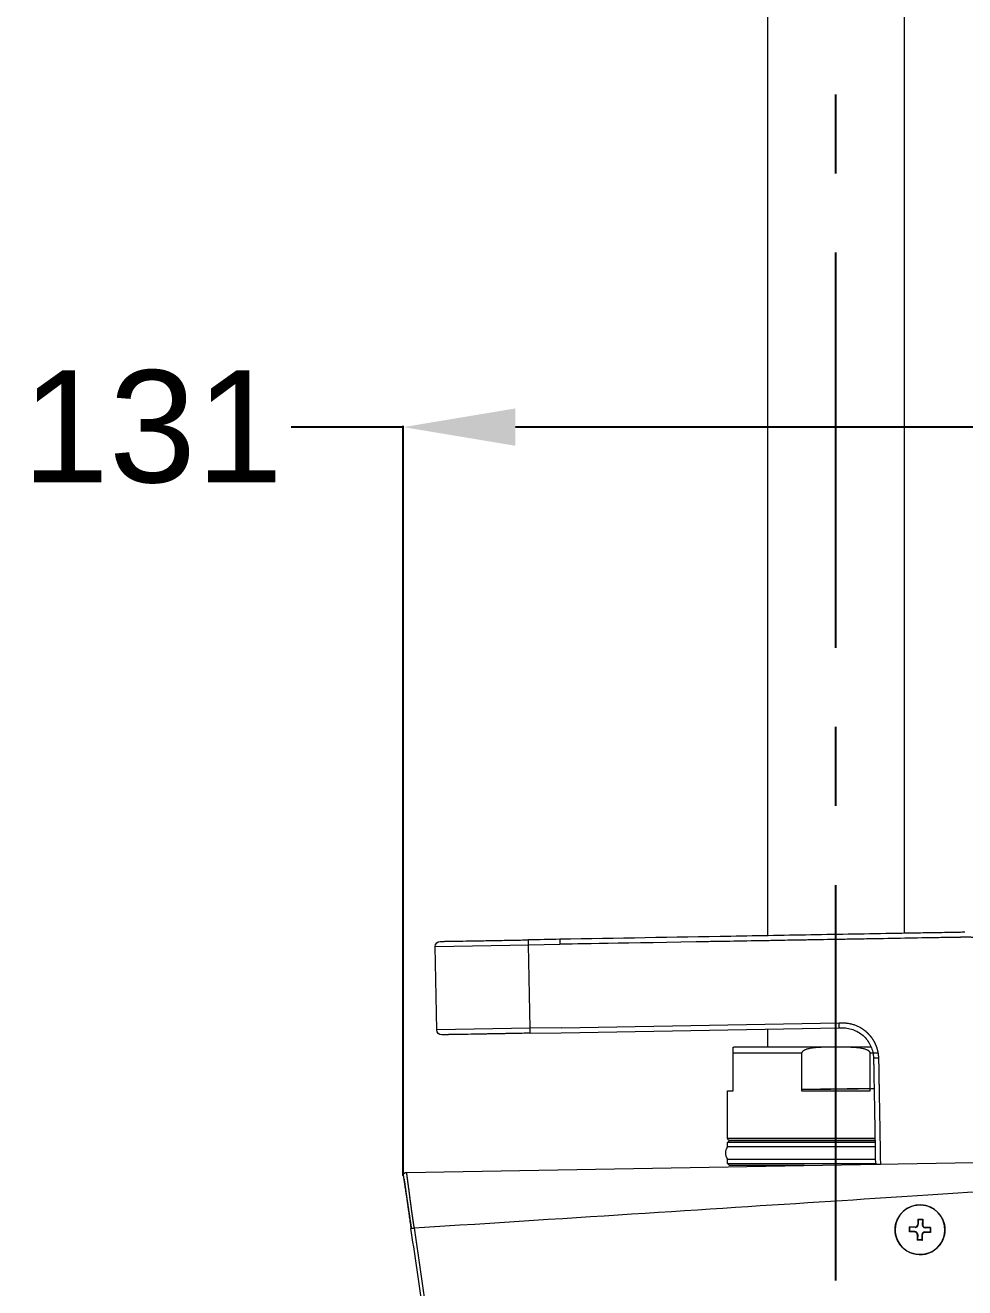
# Model space of a CAD drawing. Header units: millimetres. Extents: x 2433 to 4809, y -10272 to -6912.
# Drawn here: x 4196.6 to 4347.6, y -9126 to -8923.2 of the extents above; entities that cross this region are included whole.
import ezdxf

# ---------------------------------------------------------------- set-up
doc = ezdxf.new("R2010")
doc.units = ezdxf.units.MM
doc.linetypes.add('CENTERX2', pattern=[101.6, 63.5, -12.7, 12.7, -12.7])
doc.layers.add('CENTER', color=1, linetype='CENTERX2')
doc.layers.add('DIM', color=3, linetype='Continuous', lineweight=13)
doc.styles.add('ARIAL', font='arial.ttf')
doc.dimstyles.get("Standard").update_dxf_attribs({"dimtxt": 15, "dimasz": 15, "dimexe": 0.18, "dimexo": 0.0625, "dimgap": 4, "dimtad": 0, "dimtih": 1, "dimtoh": 1, "dimdec": 1, "dimdsep": 46, "dimtxsty": 'ARIAL', "dimcen": 0, "dimclrd": 3, "dimclre": 3, "dimclrt": 3, "dimadec": 0, "dimazin": 0, "dimtfac": 1, "dimtdec": 1, "dimtofl": 0, "dimtmove": 0, "dimatfit": 3, "dimfxl": 1, "dimtolj": 1, "dimtzin": 0, "dimarcsym": 0})

# ---------------------------------------------------------------- blocks, each defined once
blk = doc.blocks.new('*D41')
at = {"layer": 'Defpoints', "color": 0, "transparency": 16777216}
for p in [(4388.36, -8987.79), (4388.36, -8987.79), (4257.35, -9108.08)]:
    blk.add_point(p, dxfattribs=at)
at = {"layer": 'DIM', "color": 3, "lineweight": -2, "transparency": 16777216}
for p, q in [((4257.35, -8987.79), (4239.35, -8987.79)), ((4257.35, -9108.02), (4257.35, -8987.61)), ((4370.36, -8987.79), (4275.35, -8987.79)), ((4388.36, -8987.72), (4388.36, -8987.61))]:
    blk.add_line(p, q, dxfattribs=at)
at = {"layer": 'DIM', "color": 3, "transparency": 16777216}
for points in [[(4275.35, -8984.79), (4275.35, -8990.79), (4257.35, -8987.79)], [(4370.36, -8984.79), (4370.36, -8990.79), (4388.36, -8987.79)]]:
    blk.add_solid(points, dxfattribs=at)
at = {"layer": 'DIM', "color": 3, "transparency": 16777216, "insert": (4217.05, -8987.79), "char_height": 18, "attachment_point": 5, "style": 'ARIAL'}
blk.add_mtext('\\A1;131', dxfattribs=at)

msp = doc.modelspace()

# ---------------------------------------------------------------- linework, layer by layer
at = {"linetype": 'Continuous', "lineweight": 18, "extrusion": (-1, -2.22045e-16, 0)}
for p, q in [((4315.86, -8598.98), (4315.86, -9069.48)), ((4337.86, -9069.1), (4337.86, -8598.99)), ((4262.72, -9084.62), (4262.49, -9071.22)), ((4277.73, -9085.16), (4282.73, -9085.07)), ((4282.73, -9085.07), (4327.36, -9084.29)), ((4315.86, -9084.49), (4315.86, -9087.38)), ((4332.51, -9087.38), (4310.46, -9087.38)), ((4310.36, -9094.38), (4310.36, -9088.38)), ((4321.34, -9088.38), (4321.34, -9094.38)), ((4332.38, -9094.38), (4332.38, -9088.38)), ((4309.46, -9094.38), (4310.36, -9094.38)), ((4309.46, -9102.08), (4309.46, -9094.38)), ((4321.34, -9094.38), (4332.38, -9094.38)), ((4309.46, -9102.68), (4309.76, -9102.38)), ((4333.14, -9102.68), (4309.46, -9102.68)), ((4309.46, -9103.38), (4309.46, -9102.68)), ((4333.15, -9103.38), (4309.46, -9103.38)), ((4309.76, -9102.38), (4333.18, -9102.38)), ((4333.14, -9102.38), (4309.76, -9102.38)), ((4257.84, -9107.51), (4374.66, -9105.47)), ((4309.46, -9106.08), (4309.46, -9105.38)), ((4309.46, -9105.38), (4333.23, -9105.38)), ((4309.76, -9106.38), (4309.46, -9106.08)), ((4309.46, -9106.08), (4333.38, -9106.08)), ((4321.82, -9106.38), (4309.76, -9106.38)), ((4314.96, -9106.51), (4314.96, -9106.38)), ((4340.02, -9115), (4339.99, -9115.9)), ((4340.08, -9115.07), (4340.02, -9115)), ((4340.02, -9115), (4340.82, -9115.03)), ((4340.08, -9115.07), (4340.05, -9115.9)), ((4340.08, -9115.07), (4340.76, -9115.09)), ((4340.76, -9115.09), (4340.73, -9115.93)), ((4340.76, -9115.09), (4340.82, -9115.03)), ((4340.82, -9115.03), (4340.79, -9115.93)), ((4338.65, -9117.06), (4338.68, -9116.26)), ((4338.71, -9117), (4338.65, -9117.06)), ((4339.55, -9117.09), (4338.65, -9117.06)), ((4338.74, -9116.32), (4338.68, -9116.26)), ((4339.58, -9116.29), (4338.68, -9116.26)), ((4338.71, -9117), (4338.74, -9116.32)), ((4339.55, -9117.02), (4338.71, -9117)), ((4339.57, -9116.35), (4338.74, -9116.32)), ((4339.93, -9117.5), (4339.9, -9118.4)), ((4340, -9117.5), (4339.97, -9118.34)), ((4340.67, -9117.53), (4340.64, -9118.36)), ((4340.73, -9117.53), (4340.7, -9118.43)), ((4341.99, -9117.11), (4341.15, -9117.08)), ((4342.05, -9117.18), (4341.15, -9117.14)), ((4342.01, -9116.44), (4341.17, -9116.41)), ((4342.07, -9116.38), (4341.18, -9116.34)), ((4342.01, -9116.44), (4341.99, -9117.11)), ((4341.99, -9117.11), (4342.05, -9117.18)), ((4342.01, -9116.44), (4342.07, -9116.38)), ((4342.07, -9116.38), (4342.05, -9117.18)), ((4339.97, -9118.34), (4339.9, -9118.4)), ((4340.7, -9118.43), (4339.9, -9118.4)), ((4340.64, -9118.36), (4339.97, -9118.34)), ((4340.64, -9118.36), (4340.7, -9118.43))]:
    msp.add_line(p, q, dxfattribs=at)
at = {"linetype": 'Continuous', "lineweight": 13, "extrusion": (-1, -2.22045e-16, 0)}
for p, q in [((4262.49, -9071.22), (4277.48, -9070.96)), ((4277.48, -9070.96), (4277.47, -9070.16)), ((4277.48, -9070.96), (4282.48, -9070.87)), ((4277.72, -9084.36), (4277.48, -9070.96)), ((4277.72, -9084.36), (4262.72, -9084.62)), ((4282.72, -9084.27), (4277.72, -9084.36)), ((4277.73, -9085.16), (4277.72, -9084.36)), ((4282.72, -9084.27), (4327.35, -9083.49)), ((4321.34, -9088.38), (4310.36, -9088.38)), ((4333.68, -9088.38), (4332.38, -9088.38)), ((4333.13, -9102.08), (4309.46, -9102.08)), ((4259.07, -9116.43), (4272.95, -9211.45)), ((4339.55, -9117.02), (4339.55, -9117.09)), ((4339.57, -9116.35), (4339.58, -9116.29)), ((4340, -9117.5), (4339.93, -9117.5)), ((4340.05, -9115.9), (4339.99, -9115.9)), ((4340.67, -9117.53), (4340.73, -9117.53)), ((4340.73, -9115.93), (4340.79, -9115.93)), ((4341.15, -9117.08), (4341.15, -9117.14)), ((4341.17, -9116.41), (4341.18, -9116.34))]:
    msp.add_line(p, q, dxfattribs=at)
at = {"linetype": 'Continuous', "lineweight": 18, "extrusion": (0, 0, -1)}
for centre, radius, start, end in [((-4263.29, -9071.21), 0.8, 359, 89), ((-4263.52, -9084.6), 0.8, 269, 359), ((-4310.46, -9088.38), 1, 84.2608, 90), ((-4310.98, -9104.38), 1.82, 326.6015, 33.3985), ((-4309.76, -9102.08), 0.3, 270, 0)]:
    msp.add_arc(centre, radius, start, end, dxfattribs=at)
at = {"linetype": 'Continuous', "lineweight": 18}
for centre, radius, start, end in [((4340.36, -9116.72), 4, 357.9645, 177.9645), ((4340.36, -9116.72), 4, 177.9645, 357.9645), ((4339.53, -9117.49), 0.463, 357.9645, 87.9645), ((4339.53, -9117.49), 0.4, 357.9645, 87.9645), ((4339.59, -9115.89), 0.463, 267.9645, 357.9645), ((4339.59, -9115.89), 0.4, 267.9645, 357.9645), ((4341.13, -9117.54), 0.463, 87.9645, 177.9645), ((4341.19, -9115.95), 0.463, 177.9645, 267.9645), ((4341.13, -9117.54), 0.4, 87.9645, 177.9645), ((4341.19, -9115.95), 0.4, 177.9645, 267.9645)]:
    msp.add_arc(centre, radius, start, end, dxfattribs=at)
for points, degree, knots in [([(4347.55, -9068.93), (4347.46, -9068.93), (4347.23, -9068.94), (4346.72, -9068.95), (4346.01, -9068.96), (4345.15, -9068.98), (4343.43, -9069.01), (4340.86, -9069.05), (4333.99, -9069.17), (4323.68, -9069.35), (4305.37, -9069.67), (4291.63, -9069.91), (4282.47, -9070.07)], 3, [0, 0, 0, 0, 0.003853, 0.01045, 0.023644, 0.036838, 0.050032, 0.102808, 0.155584, 0.366688, 0.577792, 1, 1, 1, 1]), ([(4263.27, -9070.41), (4263.27, -9070.41), (4263.3, -9070.41), (4263.39, -9070.4), (4263.44, -9070.4), (4263.48, -9070.4), (4263.49, -9070.4), (4263.5, -9070.4), (4263.5, -9070.4), (4263.59, -9070.4), (4263.75, -9070.4), (4263.99, -9070.39), (4264.13, -9070.39), (4264.2, -9070.39), (4264.23, -9070.39), (4264.25, -9070.39), (4264.26, -9070.39), (4264.45, -9070.39), (4264.74, -9070.38), (4265.15, -9070.37), (4265.36, -9070.37), (4265.46, -9070.37), (4265.52, -9070.37), (4265.55, -9070.37), (4266.12, -9070.36), (4266.74, -9070.35), (4267.78, -9070.33), (4268.32, -9070.32), (4269, -9070.31), (4269.35, -9070.3), (4269.5, -9070.3), (4269.6, -9070.3), (4269.65, -9070.29), (4270.1, -9070.29), (4270.72, -9070.28), (4271.47, -9070.26), (4271.86, -9070.26), (4272.05, -9070.25), (4272.13, -9070.25), (4272.19, -9070.25), (4272.22, -9070.25), (4272.67, -9070.24), (4273.32, -9070.23), (4274.1, -9070.22), (4274.49, -9070.21), (4274.69, -9070.21), (4274.77, -9070.21), (4274.83, -9070.2), (4274.86, -9070.2), (4275.74, -9070.19), (4276.6, -9070.17), (4277.47, -9070.16)], 3, [0, 0, 0, 0, 0.0625, 0.09375, 0.109375, 0.117187, 0.121094, 0.121094, 0.125, 0.125, 0.1875, 0.21875, 0.234375, 0.242187, 0.246094, 0.246094, 0.25, 0.25, 0.3125, 0.34375, 0.359375, 0.367187, 0.367187, 0.375, 0.375, 0.5, 0.5, 0.5625, 0.59375, 0.609375, 0.617187, 0.617187, 0.625, 0.625, 0.6875, 0.71875, 0.734375, 0.742188, 0.746094, 0.746094, 0.75, 0.75, 0.8125, 0.84375, 0.859375, 0.867188, 0.871094, 0.871094, 0.875, 0.875, 1, 1, 1, 1]), ([(4277.73, -9085.16), (4277.3, -9085.16), (4276.65, -9085.17), (4275.9, -9085.19), (4275.52, -9085.19), (4275.34, -9085.2), (4275.26, -9085.2), (4275.2, -9085.2), (4275.18, -9085.2), (4274.7, -9085.21), (4274.03, -9085.22), (4273.26, -9085.23), (4272.88, -9085.24), (4272.69, -9085.24), (4272.61, -9085.25), (4272.56, -9085.25), (4272.53, -9085.25), (4272.06, -9085.25), (4271.41, -9085.27), (4270.68, -9085.28), (4270.32, -9085.29), (4270.16, -9085.29), (4270.06, -9085.29), (4270.01, -9085.29), (4269.14, -9085.31), (4268.39, -9085.32), (4267.35, -9085.34), (4266.86, -9085.35), (4266.34, -9085.35), (4266.09, -9085.36), (4265.98, -9085.36), (4265.92, -9085.36), (4265.88, -9085.36), (4265.59, -9085.37), (4265.22, -9085.37), (4264.86, -9085.38), (4264.69, -9085.38), (4264.61, -9085.38), (4264.58, -9085.39), (4264.55, -9085.39), (4264.54, -9085.39), (4264.36, -9085.39), (4264.14, -9085.39), (4263.94, -9085.4), (4263.85, -9085.4), (4263.81, -9085.4), (4263.79, -9085.4), (4263.78, -9085.4), (4263.78, -9085.4), (4263.61, -9085.4), (4263.53, -9085.4), (4263.53, -9085.4)], 3, [0, 0, 0, 0, 0.062509, 0.093763, 0.10939, 0.117204, 0.121111, 0.121111, 0.125018, 0.125018, 0.187527, 0.218781, 0.234408, 0.242222, 0.246129, 0.246129, 0.250035, 0.250035, 0.312544, 0.343799, 0.359426, 0.367239, 0.367239, 0.375053, 0.375053, 0.500071, 0.500071, 0.56258, 0.593834, 0.609461, 0.617275, 0.617275, 0.625088, 0.625088, 0.687597, 0.718852, 0.734479, 0.742292, 0.746199, 0.746199, 0.750106, 0.750106, 0.812615, 0.843869, 0.859496, 0.86731, 0.871217, 0.871217, 0.875124, 0.875124, 1, 1, 1, 1]), ([(4327.35, -9083.49), (4328.64, -9083.42), (4330.78, -9084.11), (4331.63, -9084.84), (4332.05, -9085.2), (4332.41, -9085.65), (4332.79, -9086.12), (4333.05, -9086.63), (4333.33, -9087.17), (4333.49, -9087.78), (4333.65, -9088.38), (4333.7, -9089.1)], 2, [0, 0, 0, 0.25, 0.5, 0.5, 0.625, 0.625, 0.75, 0.75, 0.875, 0.875, 1, 1, 1]), ([(4327.36, -9084.29), (4327.46, -9084.29), (4327.61, -9084.28), (4327.76, -9084.28), (4327.81, -9084.28)], 3, [0, 0, 0, 0, 0.611865, 1, 1, 1, 1]), ([(4327.81, -9084.28), (4327.85, -9084.28), (4327.92, -9084.28), (4328.03, -9084.28), (4328.19, -9084.29), (4328.62, -9084.32), (4329.34, -9084.46), (4330.23, -9084.82), (4331.31, -9085.52), (4332.37, -9086.78), (4332.83, -9088.17), (4332.89, -9088.96), (4332.9, -9089.12)], 3, [0, 0, 0, 0, 0.011297, 0.026744, 0.042191, 0.073085, 0.196661, 0.320238, 0.443815, 0.690968, 0.938121, 1, 1, 1, 1]), ([(4310.36, -9088.38), (4310.36, -9088.35), (4310.36, -9088.32), (4310.36, -9088.28), (4310.36, -9088.26), (4310.36, -9088.24), (4310.36, -9088.22), (4310.36, -9088.19), (4310.36, -9088.18), (4310.36, -9088.16), (4310.36, -9088.14), (4310.36, -9088.11), (4310.36, -9088.09), (4310.36, -9088.05), (4310.36, -9088.03), (4310.36, -9088), (4310.36, -9087.99), (4310.36, -9087.97), (4310.36, -9087.96), (4310.36, -9087.92), (4310.36, -9087.89), (4310.36, -9087.84), (4310.36, -9087.82), (4310.36, -9087.77), (4310.36, -9087.75), (4310.36, -9087.71), (4310.36, -9087.7), (4310.36, -9087.67), (4310.36, -9087.65), (4310.36, -9087.61), (4310.36, -9087.59), (4310.36, -9087.55), (4310.36, -9087.53), (4310.36, -9087.5), (4310.36, -9087.49), (4310.36, -9087.47), (4310.36, -9087.46), (4310.36, -9087.43), (4310.36, -9087.42), (4310.36, -9087.41), (4310.36, -9087.4), (4310.36, -9087.4), (4310.36, -9087.39), (4310.36, -9087.39), (4310.36, -9087.39), (4310.36, -9087.39)], 3, [0, 0, 0, 0, 0.015665, 0.015665, 0.023497, 0.023497, 0.031329, 0.031329, 0.039161, 0.039161, 0.046994, 0.046994, 0.062658, 0.062658, 0.078323, 0.078323, 0.086155, 0.086155, 0.093987, 0.093987, 0.125316, 0.125316, 0.156645, 0.156645, 0.187974, 0.187974, 0.219304, 0.219304, 0.250633, 0.250633, 0.313291, 0.313291, 0.375949, 0.375949, 0.438607, 0.438607, 0.501265, 0.501265, 0.626582, 0.626582, 0.751898, 0.751898, 0.877214, 0.877214, 1, 1, 1, 1]), ([(4332.38, -9088.38), (4332.38, -9088.35), (4332.38, -9088.32), (4332.37, -9088.28), (4332.36, -9088.26), (4332.35, -9088.24), (4332.34, -9088.22), (4332.33, -9088.19), (4332.32, -9088.18), (4332.3, -9088.16), (4332.29, -9088.14), (4332.26, -9088.11), (4332.24, -9088.09), (4332.2, -9088.04), (4332.17, -9088.03), (4332.13, -9088), (4332.12, -9087.99), (4332.1, -9087.97), (4332.08, -9087.96), (4332.02, -9087.92), (4331.96, -9087.89), (4331.85, -9087.84), (4331.8, -9087.82), (4331.68, -9087.77), (4331.63, -9087.75), (4331.51, -9087.71), (4331.45, -9087.7), (4331.33, -9087.67), (4331.27, -9087.65), (4331.1, -9087.61), (4330.98, -9087.59), (4330.74, -9087.55), (4330.62, -9087.53), (4330.38, -9087.5), (4330.26, -9087.49), (4330.01, -9087.47), (4329.89, -9087.46), (4329.53, -9087.43), (4329.29, -9087.42), (4328.8, -9087.41), (4328.56, -9087.4), (4328.07, -9087.4), (4327.83, -9087.39), (4327.34, -9087.39), (4327.1, -9087.39), (4326.61, -9087.39), (4326.37, -9087.39), (4325.88, -9087.39), (4325.64, -9087.4), (4325.16, -9087.4), (4324.91, -9087.41), (4324.43, -9087.42), (4324.18, -9087.43), (4323.82, -9087.46), (4323.7, -9087.47), (4323.46, -9087.49), (4323.33, -9087.5), (4323.09, -9087.53), (4322.97, -9087.55), (4322.73, -9087.59), (4322.61, -9087.61), (4322.44, -9087.65), (4322.38, -9087.67), (4322.26, -9087.7), (4322.2, -9087.72), (4322.09, -9087.75), (4322.03, -9087.78), (4321.92, -9087.82), (4321.86, -9087.84), (4321.78, -9087.88), (4321.75, -9087.9), (4321.7, -9087.93), (4321.67, -9087.94), (4321.62, -9087.98), (4321.6, -9087.99), (4321.55, -9088.03), (4321.52, -9088.05), (4321.48, -9088.09), (4321.46, -9088.11), (4321.43, -9088.15), (4321.42, -9088.16), (4321.4, -9088.18), (4321.39, -9088.21), (4321.37, -9088.24), (4321.36, -9088.26), (4321.36, -9088.27), (4321.36, -9088.28), (4321.35, -9088.29), (4321.34, -9088.32), (4321.34, -9088.35), (4321.34, -9088.38)], 3, [0, 0, 0, 0, 0.007812, 0.007812, 0.011719, 0.011719, 0.015625, 0.015625, 0.019531, 0.019531, 0.023437, 0.023437, 0.03125, 0.03125, 0.039062, 0.039062, 0.042969, 0.042969, 0.046875, 0.046875, 0.0625, 0.0625, 0.078125, 0.078125, 0.09375, 0.09375, 0.109375, 0.109375, 0.125, 0.125, 0.15625, 0.15625, 0.1875, 0.1875, 0.21875, 0.21875, 0.25, 0.25, 0.3125, 0.3125, 0.375, 0.375, 0.4375, 0.4375, 0.5, 0.5, 0.5625, 0.5625, 0.625, 0.625, 0.6875, 0.6875, 0.75, 0.75, 0.78125, 0.78125, 0.8125, 0.8125, 0.84375, 0.84375, 0.875, 0.875, 0.890625, 0.890625, 0.90625, 0.90625, 0.921875, 0.921875, 0.9375, 0.9375, 0.945312, 0.945312, 0.953125, 0.953125, 0.960937, 0.960937, 0.96875, 0.96875, 0.976562, 0.976562, 0.980469, 0.980469, 0.984375, 0.988281, 0.988281, 0.990234, 0.990234, 0.992188, 0.992188, 1, 1, 1, 1]), ([(4332.9, -9089.19), (4332.9, -9089.25), (4332.91, -9089.41), (4332.91, -9089.66), (4332.91, -9089.94), (4332.92, -9090.31), (4332.94, -9091.31), (4332.98, -9093.7), (4333.07, -9098.84), (4333.15, -9103.25), (4333.2, -9106.19)], 3, [0, 0, 0, 0, 0.011523, 0.027727, 0.043932, 0.060136, 0.092546, 0.222182, 0.481455, 1, 1, 1, 1]), ([(4257.35, -9108.01), (4257.35, -9107.97), (4257.35, -9107.94), (4257.36, -9107.88), (4257.37, -9107.85), (4257.4, -9107.79), (4257.41, -9107.76), (4257.45, -9107.7), (4257.47, -9107.68), (4257.51, -9107.63), (4257.54, -9107.61), (4257.59, -9107.58), (4257.62, -9107.56), (4257.68, -9107.53), (4257.71, -9107.52), (4257.77, -9107.51), (4257.81, -9107.51), (4257.84, -9107.51)], 3, [0, 0, 0, 0, 0.125, 0.125, 0.25, 0.25, 0.375, 0.375, 0.5, 0.5, 0.625, 0.625, 0.75, 0.75, 0.875, 0.875, 1, 1, 1, 1]), ([(4257.85, -9107.55), (4257.81, -9107.55), (4257.75, -9107.56), (4257.64, -9107.59), (4257.55, -9107.65), (4257.49, -9107.7), (4257.47, -9107.73)], 3, [0, 0, 0, 0, 0.23021, 0.476312, 0.735179, 1, 1, 1, 1]), ([(4257.84, -9107.51), (4257.84, -9107.51), (4257.84, -9107.51), (4257.84, -9107.51), (4257.84, -9107.51), (4257.84, -9107.51), (4257.84, -9107.51), (4257.84, -9107.51), (4257.84, -9107.51), (4257.84, -9107.51), (4257.84, -9107.52), (4257.84, -9107.52), (4257.84, -9107.52), (4257.84, -9107.52), (4257.84, -9107.53), (4257.84, -9107.53), (4257.84, -9107.54), (4257.84, -9107.54), (4257.84, -9107.54), (4257.84, -9107.55), (4257.84, -9107.55), (4257.84, -9107.56), (4257.84, -9107.56), (4257.85, -9107.57), (4257.85, -9107.57), (4257.85, -9107.58), (4257.85, -9107.59), (4257.85, -9107.59), (4257.85, -9107.6), (4257.85, -9107.61), (4257.85, -9107.62), (4257.85, -9107.62), (4257.85, -9107.63), (4257.85, -9107.64), (4257.86, -9107.65), (4257.86, -9107.66), (4257.86, -9107.67), (4257.86, -9107.68), (4257.86, -9107.69), (4257.86, -9107.7), (4257.86, -9107.71), (4257.87, -9107.72), (4257.87, -9107.73), (4257.87, -9107.74), (4257.87, -9107.75), (4257.87, -9107.77), (4257.87, -9107.78), (4257.87, -9107.79), (4257.88, -9107.81), (4257.88, -9107.82), (4257.88, -9107.83), (4257.88, -9107.85), (4257.88, -9107.86), (4257.89, -9107.88), (4257.89, -9107.89), (4257.89, -9107.91), (4257.89, -9107.92), (4257.89, -9107.94), (4257.9, -9107.95), (4257.9, -9107.97), (4257.9, -9107.99), (4257.9, -9108.01), (4257.91, -9108.02), (4257.91, -9108.04), (4257.91, -9108.06), (4257.91, -9108.08), (4257.92, -9108.1), (4257.92, -9108.12), (4257.92, -9108.14), (4257.92, -9108.16), (4257.93, -9108.18), (4257.93, -9108.2), (4257.93, -9108.22), (4257.93, -9108.24), (4257.94, -9108.26), (4257.94, -9108.28), (4257.94, -9108.31), (4257.95, -9108.33), (4257.95, -9108.35), (4257.95, -9108.38), (4257.96, -9108.4), (4257.96, -9108.42), (4257.96, -9108.45), (4257.96, -9108.47), (4257.97, -9108.5), (4257.97, -9108.52), (4257.97, -9108.55), (4257.98, -9108.58), (4257.98, -9108.6), (4257.99, -9108.63), (4257.99, -9108.66), (4257.99, -9108.68), (4258, -9108.71), (4258, -9108.74), (4258, -9108.77), (4258.01, -9108.8), (4258.01, -9108.83), (4258.02, -9108.86), (4258.02, -9108.89), (4258.02, -9108.92), (4258.03, -9108.95), (4258.03, -9108.98), (4258.04, -9109.01), (4258.04, -9109.04), (4258.04, -9109.07), (4258.05, -9109.1), (4258.05, -9109.13), (4258.06, -9109.17), (4258.06, -9109.2), (4258.07, -9109.23), (4258.07, -9109.27), (4258.08, -9109.3), (4258.08, -9109.34), (4258.08, -9109.37), (4258.09, -9109.4), (4258.09, -9109.44), (4258.1, -9109.48), (4258.1, -9109.51), (4258.11, -9109.55), (4258.11, -9109.58), (4258.12, -9109.62), (4258.12, -9109.66), (4258.13, -9109.69), (4258.13, -9109.73), (4258.14, -9109.77), (4258.14, -9109.81), (4258.15, -9109.85), (4258.15, -9109.88), (4258.16, -9109.92), (4258.16, -9109.96), (4258.17, -9110), (4258.18, -9110.04), (4258.18, -9110.08), (4258.19, -9110.13), (4258.2, -9110.19), (4258.21, -9110.26), (4258.22, -9110.34), (4258.23, -9110.41), (4258.24, -9110.48), (4258.25, -9110.56), (4258.26, -9110.63), (4258.27, -9110.71), (4258.28, -9110.78), (4258.29, -9110.86), (4258.3, -9110.94), (4258.31, -9111.01), (4258.32, -9111.09), (4258.33, -9111.17), (4258.34, -9111.25), (4258.35, -9111.33), (4258.36, -9111.41), (4258.37, -9111.49), (4258.38, -9111.57), (4258.39, -9111.66), (4258.4, -9111.74), (4258.41, -9111.82), (4258.42, -9111.91), (4258.44, -9111.99), (4258.45, -9112.07), (4258.46, -9112.16), (4258.47, -9112.24), (4258.48, -9112.33), (4258.49, -9112.42), (4258.5, -9112.5), (4258.51, -9112.59), (4258.53, -9112.67), (4258.54, -9112.76), (4258.55, -9112.85), (4258.56, -9112.94), (4258.57, -9113.02), (4258.58, -9113.11), (4258.6, -9113.2), (4258.61, -9113.29), (4258.62, -9113.37), (4258.63, -9113.46), (4258.64, -9113.55), (4258.66, -9113.64), (4258.67, -9113.73), (4258.68, -9113.82), (4258.69, -9113.9), (4258.7, -9113.99), (4258.72, -9114.08), (4258.73, -9114.17), (4258.74, -9114.26), (4258.75, -9114.35), (4258.77, -9114.44), (4258.78, -9114.52), (4258.79, -9114.61), (4258.81, -9114.7), (4258.82, -9114.79), (4258.83, -9114.88), (4258.84, -9114.97), (4258.86, -9115.05), (4258.87, -9115.14), (4258.88, -9115.23), (4258.9, -9115.32), (4258.91, -9115.4), (4258.92, -9115.49), (4258.94, -9115.58), (4258.95, -9115.66), (4258.96, -9115.75), (4258.97, -9115.84), (4258.99, -9115.92), (4259, -9116.01), (4259.02, -9116.09), (4259.03, -9116.18), (4259.04, -9116.26), (4259.06, -9116.35), (4259.06, -9116.4), (4259.07, -9116.43)], 3, [0, 0, 0, 0, 0.003312, 0.006633, 0.009963, 0.013303, 0.016651, 0.020009, 0.023376, 0.026752, 0.030136, 0.03353, 0.036932, 0.040343, 0.043763, 0.047191, 0.050628, 0.054073, 0.057527, 0.060989, 0.06446, 0.067939, 0.071426, 0.074921, 0.078424, 0.081935, 0.085455, 0.088982, 0.092517, 0.09606, 0.099611, 0.10317, 0.106736, 0.110311, 0.113892, 0.117482, 0.121079, 0.124683, 0.128295, 0.131915, 0.135542, 0.139176, 0.142818, 0.146466, 0.150123, 0.153786, 0.157457, 0.161135, 0.16482, 0.168512, 0.172212, 0.175918, 0.179632, 0.183353, 0.187081, 0.190815, 0.194557, 0.198306, 0.202062, 0.205825, 0.209595, 0.213372, 0.217156, 0.220947, 0.224746, 0.228551, 0.232363, 0.236182, 0.240008, 0.243841, 0.247681, 0.251528, 0.255382, 0.259243, 0.26311, 0.266984, 0.270864, 0.27475, 0.278643, 0.282542, 0.286447, 0.290358, 0.294275, 0.298197, 0.302126, 0.30606, 0.309999, 0.313944, 0.317895, 0.32185, 0.325811, 0.329777, 0.333748, 0.337723, 0.341704, 0.345689, 0.349679, 0.353673, 0.357672, 0.361675, 0.365682, 0.369693, 0.373709, 0.377728, 0.381751, 0.385778, 0.389809, 0.393843, 0.397881, 0.401923, 0.405967, 0.410015, 0.414066, 0.418121, 0.422178, 0.426238, 0.430301, 0.434367, 0.438435, 0.442507, 0.44658, 0.450657, 0.454735, 0.458816, 0.462899, 0.466985, 0.471072, 0.475162, 0.479254, 0.483347, 0.487443, 0.49154, 0.495639, 0.49974, 0.506785, 0.51383, 0.520874, 0.527916, 0.534956, 0.541994, 0.54903, 0.556064, 0.563094, 0.57012, 0.577143, 0.584162, 0.591175, 0.598184, 0.605187, 0.612184, 0.619175, 0.626158, 0.633134, 0.640103, 0.647063, 0.654014, 0.660956, 0.667888, 0.674809, 0.68172, 0.68862, 0.695507, 0.702382, 0.709245, 0.716094, 0.722929, 0.729749, 0.736555, 0.743345, 0.75012, 0.756878, 0.763619, 0.770343, 0.77705, 0.783739, 0.790412, 0.797067, 0.803705, 0.810326, 0.81693, 0.823516, 0.830085, 0.836635, 0.843169, 0.849684, 0.856181, 0.862659, 0.869119, 0.87556, 0.881983, 0.888386, 0.894769, 0.901133, 0.907476, 0.9138, 0.920102, 0.926384, 0.932644, 0.938883, 0.9451, 0.951294, 0.957466, 0.963615, 0.96974, 0.975841, 0.981918, 0.987971, 0.993998, 1, 1, 1, 1]), ([(4333.2, -9106.19), (4333.2, -9106.19), (4333.23, -9106.19), (4333.48, -9106.19), (4333.81, -9106.18), (4334, -9106.18)], 3, [0, 0, 0, 0, 0.251052, 0.502105, 1, 1, 1, 1]), ([(4257.35, -9108.08), (4257.35, -9108.08), (4257.35, -9108.08), (4257.36, -9108.11), (4257.36, -9108.13), (4257.37, -9108.16), (4257.37, -9108.17), (4257.37, -9108.2), (4257.37, -9108.21), (4257.37, -9108.23), (4257.38, -9108.23), (4257.38, -9108.24), (4257.38, -9108.24), (4257.38, -9108.24), (4257.38, -9108.24), (4257.38, -9108.29), (4257.39, -9108.34), (4257.41, -9108.46), (4257.41, -9108.5), (4257.43, -9108.58), (4257.43, -9108.62), (4257.44, -9108.67), (4257.44, -9108.69), (4257.44, -9108.7), (4257.45, -9108.71), (4257.45, -9108.72), (4257.48, -9108.93), (4257.52, -9109.19), (4257.61, -9109.8), (4257.66, -9110.15), (4257.77, -9110.93), (4257.83, -9111.36), (4257.93, -9112.05), (4257.99, -9112.41), (4258.05, -9112.85), (4258.08, -9113.07), (4258.1, -9113.18), (4258.11, -9113.23), (4258.11, -9113.26), (4258.11, -9113.27), (4258.11, -9113.28), (4258.14, -9113.5), (4258.18, -9113.73), (4258.24, -9114.12), (4258.26, -9114.26), (4258.29, -9114.48), (4258.3, -9114.59), (4258.32, -9114.72), (4258.33, -9114.79), (4258.34, -9114.82), (4258.34, -9114.84), (4258.34, -9114.85), (4258.34, -9114.85), (4258.4, -9115.27), (4258.45, -9115.61), (4258.53, -9116.16), (4258.56, -9116.37), (4258.58, -9116.5)], 3, [0, 0, 0, 0, 0.0625, 0.0625, 0.09375, 0.09375, 0.109375, 0.109375, 0.117187, 0.121094, 0.123047, 0.124023, 0.124512, 0.124512, 0.125, 0.125, 0.1875, 0.1875, 0.21875, 0.21875, 0.234375, 0.242187, 0.246094, 0.248047, 0.248047, 0.25, 0.25, 0.375, 0.375, 0.5, 0.5, 0.625, 0.625, 0.6875, 0.71875, 0.734375, 0.742187, 0.746094, 0.748047, 0.748047, 0.75, 0.75, 0.8125, 0.8125, 0.84375, 0.84375, 0.859375, 0.867187, 0.871094, 0.873047, 0.874023, 0.874023, 0.875, 0.875, 0.9375, 0.9375, 1, 1, 1, 1]), ([(4257.49, -9108.61), (4257.49, -9108.61), (4257.48, -9108.61), (4257.48, -9108.61), (4257.48, -9108.61), (4257.48, -9108.61), (4257.48, -9108.61), (4257.48, -9108.61), (4257.48, -9108.61), (4257.48, -9108.61), (4257.48, -9108.62), (4257.48, -9108.62), (4257.48, -9108.62), (4257.48, -9108.62), (4257.48, -9108.62), (4257.48, -9108.62), (4257.48, -9108.63), (4257.48, -9108.63), (4257.48, -9108.63), (4257.48, -9108.63), (4257.48, -9108.64), (4257.48, -9108.64), (4257.48, -9108.64), (4257.48, -9108.64), (4257.48, -9108.65), (4257.48, -9108.65), (4257.48, -9108.65), (4257.48, -9108.66), (4257.48, -9108.66), (4257.48, -9108.66), (4257.48, -9108.67), (4257.48, -9108.67), (4257.48, -9108.68), (4257.48, -9108.68), (4257.48, -9108.68), (4257.48, -9108.69), (4257.49, -9108.69), (4257.49, -9108.69), (4257.49, -9108.7), (4257.49, -9108.7), (4257.49, -9108.7), (4257.49, -9108.71), (4257.49, -9108.71), (4257.49, -9108.71), (4257.49, -9108.72), (4257.49, -9108.72), (4257.49, -9108.72), (4257.49, -9108.73), (4257.49, -9108.73), (4257.49, -9108.73), (4257.49, -9108.74), (4257.49, -9108.74), (4257.49, -9108.74), (4257.49, -9108.75), (4257.49, -9108.76), (4257.5, -9108.77), (4257.5, -9108.8), (4257.5, -9108.82), (4257.51, -9108.85), (4257.51, -9108.87), (4257.51, -9108.9), (4257.52, -9108.92), (4257.52, -9108.95), (4257.53, -9108.97), (4257.53, -9108.99), (4257.53, -9109.01), (4257.54, -9109.03), (4257.54, -9109.05), (4257.54, -9109.07), (4257.54, -9109.09), (4257.55, -9109.11), (4257.55, -9109.12), (4257.55, -9109.14), (4257.55, -9109.15), (4257.55, -9109.16), (4257.56, -9109.17), (4257.56, -9109.18), (4257.56, -9109.18), (4257.56, -9109.19), (4257.56, -9109.2), (4257.56, -9109.22), (4257.56, -9109.23), (4257.57, -9109.25), (4257.57, -9109.27), (4257.57, -9109.28), (4257.57, -9109.3), (4257.58, -9109.32), (4257.58, -9109.33), (4257.58, -9109.35), (4257.58, -9109.37), (4257.58, -9109.38), (4257.59, -9109.4), (4257.59, -9109.42), (4257.59, -9109.44), (4257.59, -9109.45), (4257.6, -9109.47), (4257.6, -9109.49), (4257.6, -9109.51), (4257.6, -9109.52), (4257.61, -9109.54), (4257.61, -9109.56), (4257.61, -9109.58), (4257.61, -9109.59), (4257.62, -9109.61), (4257.62, -9109.63), (4257.62, -9109.65), (4257.62, -9109.66), (4257.62, -9109.68), (4257.63, -9109.7), (4257.63, -9109.72), (4257.63, -9109.73), (4257.63, -9109.75), (4257.64, -9109.77), (4257.64, -9109.79), (4257.64, -9109.8), (4257.64, -9109.82), (4257.65, -9109.84), (4257.65, -9109.86), (4257.65, -9109.87), (4257.65, -9109.89), (4257.66, -9109.91), (4257.66, -9109.93), (4257.66, -9109.94), (4257.66, -9109.96), (4257.67, -9109.98), (4257.67, -9110), (4257.67, -9110.01), (4257.67, -9110.03), (4257.67, -9110.05), (4257.68, -9110.06), (4257.68, -9110.08), (4257.68, -9110.1), (4257.68, -9110.11), (4257.69, -9110.13), (4257.69, -9110.15), (4257.69, -9110.16), (4257.69, -9110.18), (4257.7, -9110.2), (4257.7, -9110.21), (4257.7, -9110.23), (4257.7, -9110.25), (4257.7, -9110.26), (4257.71, -9110.28), (4257.71, -9110.29), (4257.71, -9110.31), (4257.71, -9110.32), (4257.72, -9110.34), (4257.72, -9110.35), (4257.72, -9110.37), (4257.72, -9110.38), (4257.72, -9110.4), (4257.73, -9110.41), (4257.73, -9110.43), (4257.73, -9110.44), (4257.73, -9110.46), (4257.73, -9110.47), (4257.74, -9110.49), (4257.74, -9110.5), (4257.74, -9110.51), (4257.74, -9110.53), (4257.74, -9110.54), (4257.74, -9110.56), (4257.75, -9110.57), (4257.75, -9110.58), (4257.75, -9110.6), (4257.75, -9110.61), (4257.75, -9110.62), (4257.75, -9110.63), (4257.76, -9110.65), (4257.76, -9110.65), (4257.76, -9110.66)], 3, [0, 0, 0, 0, 0.00932, 0.018486, 0.027499, 0.036361, 0.045073, 0.053637, 0.062053, 0.070323, 0.078447, 0.086428, 0.094267, 0.101963, 0.10952, 0.116936, 0.124215, 0.131356, 0.138361, 0.145231, 0.151966, 0.158568, 0.165037, 0.171375, 0.177582, 0.18366, 0.189608, 0.195429, 0.201121, 0.206688, 0.212128, 0.217443, 0.222634, 0.227702, 0.232646, 0.237468, 0.242168, 0.246747, 0.251206, 0.255545, 0.259764, 0.263865, 0.267847, 0.271712, 0.275459, 0.27909, 0.282604, 0.286003, 0.289286, 0.292454, 0.295507, 0.298447, 0.301272, 0.303984, 0.306583, 0.327274, 0.347004, 0.365794, 0.383662, 0.400626, 0.416702, 0.431905, 0.44625, 0.459749, 0.472414, 0.484257, 0.495286, 0.505512, 0.514943, 0.523586, 0.531448, 0.538535, 0.544852, 0.550405, 0.555196, 0.559231, 0.562511, 0.565039, 0.566816, 0.573893, 0.580908, 0.587862, 0.594755, 0.601589, 0.608363, 0.615078, 0.621734, 0.628332, 0.634872, 0.641355, 0.647781, 0.654151, 0.660465, 0.666723, 0.672926, 0.679074, 0.685168, 0.691207, 0.697193, 0.703126, 0.709005, 0.714832, 0.720607, 0.726329, 0.732, 0.73762, 0.743188, 0.748706, 0.754174, 0.759591, 0.764958, 0.770276, 0.775544, 0.780763, 0.785934, 0.791055, 0.796129, 0.801154, 0.806131, 0.811061, 0.815943, 0.820778, 0.825566, 0.830307, 0.835001, 0.839649, 0.84425, 0.848805, 0.853315, 0.857778, 0.862196, 0.866568, 0.870895, 0.875176, 0.879413, 0.883604, 0.887751, 0.891853, 0.89591, 0.899923, 0.903891, 0.907815, 0.911695, 0.915531, 0.919322, 0.92307, 0.926774, 0.930434, 0.934051, 0.937623, 0.941153, 0.944639, 0.948081, 0.95148, 0.954835, 0.958148, 0.961417, 0.964643, 0.967826, 0.970966, 0.974062, 0.977116, 0.980127, 0.983094, 0.986019, 0.988901, 0.99174, 0.994536, 0.99729, 1, 1, 1, 1]), ([(4257.5, -9108.66), (4257.48, -9108.67), (4257.48, -9108.87), (4257.55, -9109.41), (4257.63, -9109.94), (4257.66, -9110.18)], 3, [0, 0, 0, 0, 0.462142, 0.787261, 1, 1, 1, 1]), ([(4257.76, -9110.66), (4257.76, -9110.67), (4257.76, -9110.69), (4257.77, -9110.72), (4257.77, -9110.76), (4257.78, -9110.8), (4257.79, -9110.84), (4257.79, -9110.89), (4257.8, -9110.94), (4257.81, -9110.99), (4257.82, -9111.05), (4257.83, -9111.11), (4257.84, -9111.18), (4257.85, -9111.24), (4257.86, -9111.32), (4257.87, -9111.39), (4257.88, -9111.48), (4257.9, -9111.56), (4257.91, -9111.65), (4257.92, -9111.75), (4257.94, -9111.85), (4257.95, -9111.95), (4257.97, -9112.07), (4257.99, -9112.18), (4258.01, -9112.3), (4258.03, -9112.43), (4258.05, -9112.57), (4258.07, -9112.71), (4258.09, -9112.85), (4258.11, -9113.01), (4258.14, -9113.17), (4258.16, -9113.33), (4258.19, -9113.53), (4258.23, -9113.76), (4258.27, -9114.02), (4258.31, -9114.28), (4258.35, -9114.54), (4258.38, -9114.8), (4258.42, -9115.07), (4258.46, -9115.34), (4258.49, -9115.54), (4258.51, -9115.68), (4258.52, -9115.75), (4258.53, -9115.83), (4258.55, -9115.91), (4258.56, -9115.99), (4258.57, -9116.08), (4258.58, -9116.16), (4258.6, -9116.25), (4258.61, -9116.34), (4258.62, -9116.42), (4258.63, -9116.47), (4258.63, -9116.49)], 3, [0, 0, 0, 0, 0.006803, 0.014251, 0.022346, 0.031089, 0.040479, 0.050517, 0.061206, 0.072547, 0.084542, 0.097194, 0.110507, 0.124484, 0.139129, 0.15445, 0.170451, 0.18714, 0.204525, 0.222615, 0.241422, 0.260956, 0.28123, 0.302259, 0.324058, 0.346644, 0.370036, 0.394254, 0.41932, 0.445258, 0.472092, 0.49985, 0.528561, 0.570381, 0.612193, 0.654001, 0.695806, 0.737604, 0.779391, 0.821156, 0.862888, 0.874385, 0.886158, 0.898213, 0.910551, 0.923177, 0.936093, 0.949304, 0.962814, 0.976626, 0.990745, 1, 1, 1, 1])]:
    msp.add_open_spline(points, degree=degree, knots=knots, dxfattribs=at)
for points, degree in [([(4282.47, -9070.07), (4280.8, -9070.1), (4279.14, -9070.13), (4277.47, -9070.16)], 3), ([(4332.9, -9089.12), (4332.9, -9089.15), (4332.9, -9089.17), (4332.9, -9089.19)], 3), ([(4257.35, -9108.08), (4257.35, -9108.05), (4257.35, -9108.03), (4257.35, -9108.01)], 3), ([(4272.47, -9211.55), (4258.58, -9116.5)], 1)]:
    msp.add_open_spline(points, degree=degree, dxfattribs=at)
at = {"linetype": 'Continuous', "lineweight": 13}
for points, knots in [([(4282.47, -9070.07), (4282.47, -9070.07), (4282.47, -9070.11), (4282.47, -9070.29), (4282.48, -9070.58), (4282.48, -9070.78), (4282.48, -9070.87)], [0, 0, 0, 0, 0.251186, 0.502371, 0.753557, 1, 1, 1, 1]), ([(4362.01, -9083.68), (4362, -9083.23), (4361.96, -9082.55), (4361.86, -9081.89), (4361.79, -9081.44), (4361.75, -9081.22), (4361.52, -9080.11), (4361.24, -9079.24), (4360.72, -9077.99), (4360.42, -9077.38), (4360.09, -9076.79), (4359.85, -9076.4), (4359.73, -9076.21), (4359.1, -9075.27), (4358.53, -9074.57), (4357.57, -9073.61), (4357.07, -9073.15), (4356.54, -9072.73), (4356.18, -9072.46), (4355.99, -9072.33), (4355.43, -9071.94), (4355.05, -9071.71), (4354.26, -9071.27), (4353.85, -9071.08), (4352.6, -9070.54), (4351.74, -9070.26), (4350.41, -9069.97), (4349.74, -9069.85), (4348.96, -9069.78), (4348.56, -9069.75), (4348.37, -9069.74), (4348.27, -9069.74), (4348.23, -9069.74), (4348.2, -9069.74), (4348.18, -9069.74), (4348.07, -9069.74), (4347.92, -9069.73), (4347.71, -9069.73), (4347.6, -9069.73), (4347.54, -9069.74), (4347.51, -9069.74), (4347.5, -9069.74), (4347.49, -9069.74), (4347.49, -9069.74), (4347.4, -9069.74), (4347.25, -9069.74), (4347.04, -9069.74), (4346.92, -9069.74), (4346.86, -9069.75), (4346.83, -9069.75), (4346.82, -9069.75), (4346.81, -9069.75), (4346.81, -9069.75), (4346.44, -9069.75), (4345.99, -9069.76), (4345.65, -9069.77), (4345.53, -9069.77), (4345.48, -9069.77), (4345.45, -9069.77), (4345.44, -9069.77), (4345.44, -9069.77), (4345.44, -9069.77), (4345.44, -9069.77), (4344.52, -9069.79), (4343.61, -9069.8), (4340.87, -9069.85), (4339.05, -9069.89), (4335.4, -9069.95), (4333.57, -9069.98), (4330.84, -9070.03), (4329.47, -9070.05), (4327.87, -9070.08), (4327.07, -9070.09), (4326.67, -9070.1), (4326.47, -9070.1), (4326.37, -9070.11), (4326.32, -9070.11), (4326.3, -9070.11), (4326.29, -9070.11), (4326.28, -9070.11), (4326.28, -9070.11), (4326.27, -9070.11), (4326.26, -9070.11), (4325.56, -9070.12), (4323.57, -9070.15), (4322.28, -9070.18), (4321.57, -9070.19), (4321.19, -9070.2), (4321, -9070.2), (4320.9, -9070.2), (4320.86, -9070.2), (4320.83, -9070.2), (4320.81, -9070.2), (4319.18, -9070.23), (4317.28, -9070.26), (4316, -9070.29), (4315.58, -9070.29), (4315.44, -9070.3), (4315.38, -9070.3), (4315.35, -9070.3), (4315.34, -9070.3), (4315.33, -9070.3), (4315.33, -9070.3), (4315.33, -9070.3), (4315.33, -9070.3), (4315.33, -9070.3), (4313.46, -9070.33), (4310.69, -9070.38), (4307.51, -9070.43), (4305.94, -9070.46), (4305.16, -9070.48), (4304.77, -9070.48), (4304.57, -9070.49), (4304.48, -9070.49), (4304.43, -9070.49), (4304.4, -9070.49), (4304.39, -9070.49), (4304.39, -9070.49), (4304.38, -9070.49), (4304.38, -9070.49), (4290.94, -9070.72), (4283.64, -9070.85), (4282.48, -9070.87)], [0, 0, 0, 0, 0.015625, 0.023437, 0.023437, 0.03125, 0.03125, 0.0625, 0.0625, 0.078125, 0.085937, 0.085937, 0.09375, 0.09375, 0.125, 0.125, 0.140625, 0.148437, 0.148437, 0.15625, 0.15625, 0.171875, 0.171875, 0.1875, 0.1875, 0.21875, 0.21875, 0.234375, 0.242187, 0.246094, 0.248047, 0.249023, 0.249512, 0.249512, 0.25, 0.25, 0.253906, 0.255859, 0.256836, 0.257324, 0.257568, 0.25769, 0.25769, 0.257812, 0.257812, 0.261719, 0.263672, 0.264648, 0.265137, 0.265381, 0.265503, 0.265503, 0.265625, 0.265625, 0.273437, 0.277344, 0.279297, 0.280273, 0.280762, 0.281006, 0.281128, 0.281128, 0.28125, 0.28125, 0.3125, 0.3125, 0.375, 0.375, 0.4375, 0.4375, 0.46875, 0.484375, 0.492187, 0.496094, 0.498047, 0.499023, 0.499512, 0.499756, 0.499878, 0.499939, 0.499939, 0.5, 0.5, 0.53125, 0.546875, 0.554687, 0.558594, 0.560547, 0.561523, 0.562012, 0.562256, 0.562256, 0.5625, 0.5625, 0.59375, 0.609375, 0.617187, 0.621094, 0.623047, 0.624023, 0.624512, 0.624756, 0.624878, 0.624939, 0.624939, 0.625, 0.625, 0.6875, 0.71875, 0.734375, 0.742187, 0.746094, 0.748047, 0.749023, 0.749512, 0.749756, 0.749878, 0.749939, 0.749939, 0.75, 0.75, 1, 1, 1, 1]), ([(4327.36, -9084.29), (4327.36, -9084.29), (4327.36, -9084.28), (4327.36, -9084.26), (4327.36, -9084.25), (4327.36, -9084.21), (4327.36, -9084.18), (4327.36, -9084.13), (4327.36, -9084.09), (4327.36, -9084.02), (4327.36, -9083.98), (4327.36, -9083.89), (4327.36, -9083.84), (4327.35, -9083.75), (4327.35, -9083.7), (4327.35, -9083.59), (4327.35, -9083.54), (4327.35, -9083.49)], [0, 0, 0, 0, 0.125, 0.125, 0.25, 0.25, 0.375, 0.375, 0.5, 0.5, 0.625, 0.625, 0.75, 0.75, 0.875, 0.875, 1, 1, 1, 1]), ([(4332.9, -9089.12), (4332.9, -9089.12), (4332.92, -9089.12), (4333, -9089.12), (4333.06, -9089.12), (4333.21, -9089.11), (4333.31, -9089.11), (4333.51, -9089.1), (4333.61, -9089.1), (4333.7, -9089.1)], [0, 0, 0, 0, 0.25, 0.25, 0.5, 0.5, 0.75, 0.75, 1, 1, 1, 1]), ([(4333.7, -9089.1), (4333.7, -9089.11), (4333.71, -9089.16), (4333.71, -9089.25), (4333.71, -9089.3), (4333.71, -9089.33), (4333.71, -9089.35), (4333.71, -9089.35), (4333.71, -9089.36), (4333.71, -9089.36), (4333.71, -9089.39), (4333.71, -9089.45), (4333.71, -9089.53), (4333.71, -9089.58), (4333.71, -9089.6), (4333.71, -9089.62), (4333.71, -9089.63), (4333.71, -9089.81), (4333.72, -9089.99), (4333.72, -9090.52), (4333.73, -9090.88), (4333.74, -9091.59), (4333.75, -9091.94), (4333.76, -9092.48), (4333.76, -9092.74), (4333.77, -9093.06), (4333.77, -9093.21), (4333.77, -9093.29), (4333.77, -9093.33), (4333.77, -9093.35), (4333.78, -9093.36), (4333.78, -9093.36), (4333.78, -9093.36), (4333.78, -9093.37), (4333.78, -9093.42), (4333.79, -9093.99), (4333.81, -9095.53), (4333.83, -9096.51), (4333.84, -9097.06), (4333.84, -9097.34), (4333.85, -9097.49), (4333.85, -9097.56), (4333.85, -9097.6), (4333.85, -9097.62), (4333.85, -9097.63), (4333.85, -9097.63), (4333.85, -9097.64), (4333.9, -9100.48), (4333.95, -9103.33), (4334, -9106.18)], [0, 0, 0, 0, 0.007812, 0.011719, 0.013672, 0.014648, 0.015137, 0.015381, 0.015381, 0.015625, 0.015625, 0.023437, 0.027344, 0.029297, 0.030273, 0.030273, 0.03125, 0.03125, 0.0625, 0.0625, 0.125, 0.125, 0.1875, 0.1875, 0.21875, 0.234375, 0.242187, 0.246094, 0.248047, 0.249023, 0.249512, 0.249756, 0.249756, 0.25, 0.25, 0.375, 0.4375, 0.46875, 0.484375, 0.492187, 0.496094, 0.498047, 0.499023, 0.499512, 0.499756, 0.499756, 0.5, 0.5, 1, 1, 1, 1]), ([(4259.07, -9116.43), (4285.64, -9114.72), (4308.56, -9113.24), (4337.47, -9111.39), (4346.19, -9110.82), (4357.91, -9110.07), (4361.6, -9109.83), (4365.91, -9109.56), (4366.75, -9109.5), (4368, -9109.42), (4368.41, -9109.39), (4369.24, -9109.34), (4369.65, -9109.32), (4370.46, -9109.26), (4370.87, -9109.24), (4371.66, -9109.19), (4372.05, -9109.16), (4373.19, -9109.09), (4373.94, -9109.04), (4374.66, -9108.99)], [0, 0, 0, 0, 0.5, 0.5, 0.75, 0.75, 0.875, 0.875, 0.90625, 0.90625, 0.921875, 0.921875, 0.9375, 0.9375, 0.953125, 0.953125, 0.96875, 0.96875, 1, 1, 1, 1]), ([(4258.58, -9116.5), (4258.58, -9116.5), (4258.6, -9116.5), (4258.72, -9116.48), (4258.83, -9116.46), (4258.95, -9116.45), (4259.01, -9116.44), (4259.07, -9116.43)], [0, 0, 0, 0, 0.25, 0.5, 0.75, 0.75, 1, 1, 1, 1])]:
    msp.add_open_spline(points, degree=3, knots=knots, dxfattribs=at)
at = {"linetype": 'Continuous', "lineweight": 18}
for points, weights, knots in [([(4332.99, -9094.06), (4330.05, -9094.1), (4326.86, -9094.13), (4324.01, -9094.17), (4321.33, -9094.2)], [0.961939838218, 0.961887431848, 1, 0.965745789466, 0.96232036856], [0, 0, 0, 0.526658, 0.526658, 1, 1, 1]), ([(4332.99, -9094.08), (4330.04, -9094.12), (4326.85, -9094.16), (4325.29, -9094.17), (4323.77, -9094.19)], [0.961940053539, 0.96183520011, 1, 0.981036387893, 0.971521445665], [0, 0, 0, 0.668053, 0.668053, 1, 1, 1])]:
    msp.add_rational_spline(points, weights, degree=2, knots=knots, dxfattribs=at)
for points in [[(4340.36, -9120.72), (4332.36, -9120.72), (4332.36, -9112.72), (4340.36, -9112.72)], [(4340.36, -9112.72), (4348.36, -9112.72), (4348.36, -9120.72), (4340.36, -9120.72)]]:
    msp.add_rational_spline(points, [1, 0.333333333333, 0.333333333333, 1], degree=3, dxfattribs=at)
at = {"layer": 'CENTER'}
msp.add_line((4326.86, -9124.85), (4326.86, -7885.68), dxfattribs=at)

# ---------------------------------------------------------------- dimensions: what is measured, and where the dimension line sits
at = {"layer": 'DIM', "color": 3}
dim = msp.add_linear_dim(base=(4388.36, -8987.79), p1=(4257.35, -9108.08), p2=(4388.36, -8987.79), dimstyle='Standard', override={"dimtxt": 18, "dimasz": 18, "dimgap": 5}, dxfattribs=at)
dim.commit()
dim.dimension.update_dxf_attribs({"geometry": '*D41', "text_midpoint": (4217.05, -8987.79), "dimtype": 160})

doc.saveas('drawing.dxf')
